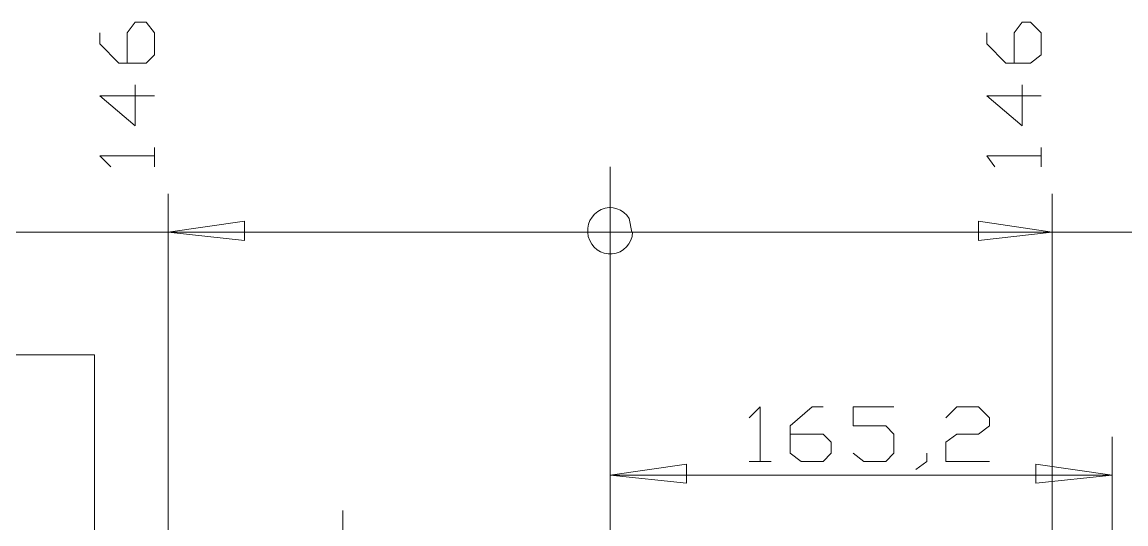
# Model space of a CAD drawing. Header units: millimetres. Extents: x 0.2 to 11.3, y 0.2 to 8.
# Drawn here: x 4.691 to 5.365, y 3.016 to 3.322 of the extents above; entities that cross this region are included whole.
import ezdxf

# ---------------------------------------------------------------- set-up
doc = ezdxf.new("R2010")
doc.units = ezdxf.units.MM
doc.layers.add('PDF_几何图形', color=7, linetype='Continuous')

msp = doc.modelspace()

# ---------------------------------------------------------------- linework, layer by layer
at = {"layer": 'PDF_几何图形', "lineweight": 13}
for points in [[(4.755, 3.29722), (4.755, 3.31556), (4.76, 3.32222), (4.76667, 3.32222), (4.77167, 3.31556), (4.77167, 3.30222), (4.76667, 3.29722), (4.75, 3.29722), (4.73833, 3.30889), (4.73833, 3.31556)], [(5.29667, 3.29722), (5.29667, 3.31556), (5.30167, 3.32222), (5.30667, 3.32222), (5.31333, 3.31556), (5.31333, 3.30222), (5.30667, 3.29722), (5.29167, 3.29722), (5.28, 3.30889), (5.28, 3.31556)], [(4.77167, 3.27722), (4.73833, 3.27722), (4.76, 3.25889), (4.76, 3.28389)], [(5.31333, 3.27722), (5.28, 3.27722), (5.30167, 3.25889), (5.30167, 3.28389)], [(4.745, 3.23389), (4.73833, 3.24056), (4.77167, 3.24056), (4.77167, 3.24556), (4.77167, 3.23389)], [(5.31333, 3.23389), (5.31333, 3.24556), (5.31333, 3.24056), (5.28, 3.24056), (5.285, 3.23389)], [(5.05, 3.23389), (5.05, 1.82556), (5.96833, 1.82556)], [(4.63833, 3.21722), (4.63833, 3.11889), (4.735, 3.11889), (4.735, 2.75556)], [(4.78, 3.21722), (4.78, 2.72056)], [(5.32, 3.21722), (5.32, 3.01889), (5.32, 2.72056)], [(5.06167, 3.20222), (5.06333, 3.19389)], [(5.06167, 3.20222), (5.06333, 3.19389)], [(5.735, 3.19389), (4.63833, 3.19389)], [(5.135, 3.08056), (5.14167, 3.08722), (5.14167, 3.05389), (5.135, 3.05389), (5.14833, 3.05389)], [(5.16, 3.07056), (5.18, 3.07056), (5.185, 3.06556), (5.185, 3.05889), (5.18, 3.05389), (5.16667, 3.05389), (5.16, 3.05889), (5.16, 3.07556), (5.17333, 3.08722), (5.18, 3.08722)], [(5.19833, 3.05889), (5.205, 3.05389), (5.21833, 3.05389), (5.22333, 3.05889), (5.22333, 3.07056), (5.21833, 3.07556), (5.19833, 3.07556), (5.19833, 3.08722), (5.22333, 3.08722)], [(5.255, 3.08056), (5.26167, 3.08722), (5.275, 3.08722), (5.28167, 3.08056), (5.28167, 3.07556), (5.275, 3.07056), (5.26167, 3.07056), (5.255, 3.06556), (5.255, 3.05389), (5.28167, 3.05389)], [(5.05, 2.99556), (5.05, 2.41889), (5.05, 3.06889)], [(5.35667, 3.06889), (5.35667, 2.53889), (5.33167, 2.53889)], [(5.24333, 3.05889), (5.24333, 3.05389), (5.23667, 3.04889)], [(5.05, 3.04556), (5.20333, 3.04556), (5.35667, 3.04556)], [(4.88667, 3.01056), (4.88667, 3.02389)]]:
    msp.add_lwpolyline(points, dxfattribs=at)
for points in [[(4.82667, 3.20056), (4.82667, 3.18889), (4.78, 3.19389)], [(5.06333, 3.19389), (5.06167, 3.20222)], [(5.06333, 3.19389), (5.06167, 3.20222)], [(5.275, 3.20056), (5.32, 3.19389), (5.275, 3.18889)], [(5.09667, 3.05222), (5.05, 3.04556), (5.09667, 3.04056)], [(5.31, 3.04056), (5.35667, 3.04556), (5.31, 3.05222)]]:
    msp.add_lwpolyline(points, close=True, dxfattribs=at)
msp.add_ellipse((5.05, 3.19472), major_axis=(0, 0.01417), ratio=0.97071, start_param=5.270286, end_param=10.934965, dxfattribs=at)
msp.add_ellipse((5.05, 3.19472), major_axis=(0, 0.01417), ratio=0.97071, start_param=5.270286, end_param=10.934965, dxfattribs=at)
msp.add_ellipse((5.05, 3.19472), major_axis=(0, 0.01417), ratio=0.97071, start_param=5.270286, end_param=10.934965, dxfattribs=at)
msp.add_ellipse((5.05, 3.19472), major_axis=(0, 0.01417), ratio=0.97071, start_param=5.270286, end_param=10.934965, dxfattribs=at)
msp.add_ellipse((5.05, 3.19472), major_axis=(0, 0.01417), ratio=0.97071, start_param=5.270286, end_param=10.934965, dxfattribs=at)
msp.add_ellipse((5.05, 3.19472), major_axis=(0, 0.01417), ratio=0.97071, start_param=5.270286, end_param=10.934965, dxfattribs=at)

doc.saveas('drawing.dxf')
